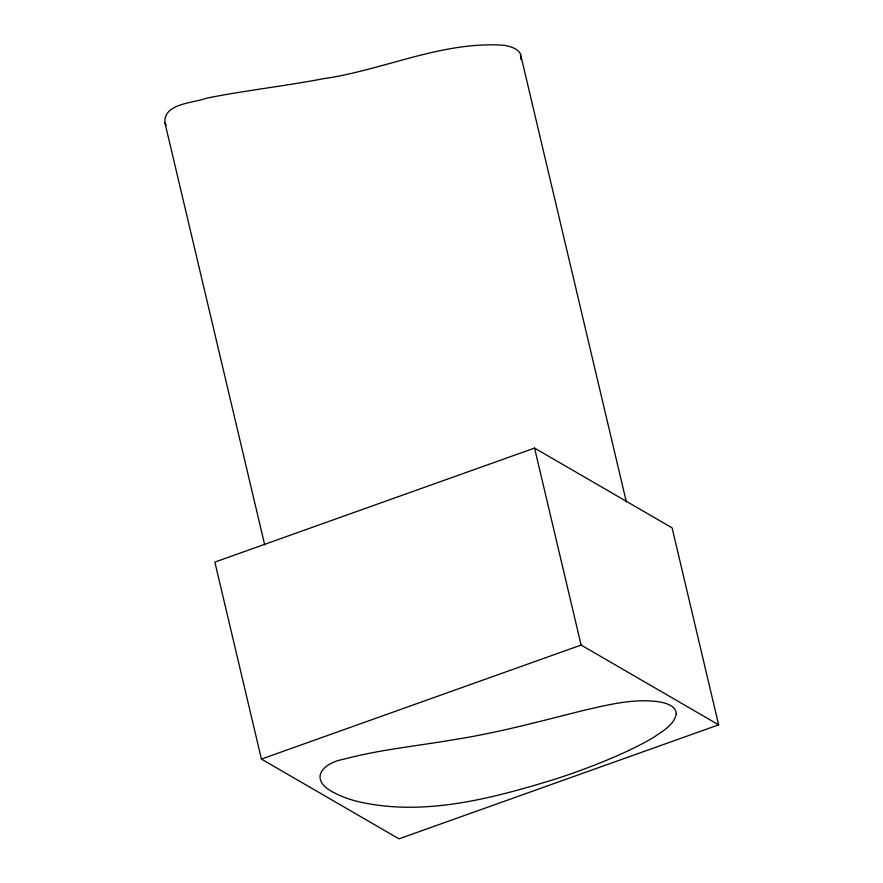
<?xml version="1.0" encoding="UTF-8"?>
<svg xmlns="http://www.w3.org/2000/svg" width="883" height="883" viewBox="0 0 883 883"><rect width="100%" height="100%" fill="white"/><g stroke="black" fill="none" stroke-linecap="round" stroke-linejoin="round"><path stroke-width="1.32" d="M520.65 59.227L520.562 54.338A69.569 22.539 -13.3 0 0 504.458 45.32C442.405 40.717 384.017 70.022 323.366 78.708C284.481 86.192 245.055 90.419 206.236 98.256C193.476 103.145 163.234 103.366 164.933 122.825L264.712 544.921M534.557 448.078L214.856 562.096L261.423 759.082L398.961 838.85L718.652 724.833L672.095 527.857L534.557 448.078L581.113 645.065L718.652 724.833M261.423 759.082L581.113 645.065M164.933 122.825L166.181 125.154M520.562 54.338L626.356 501.897M676.257 713.74C674.237 725.109 662.515 731.113 653.917 737.184C636.367 747.68 617.559 755.837 598.641 763.497A276.28 89.492 -13.3 0 1 554.513 779.347C491.533 798.563 423.84 816.786 358.012 801.598A234.227 75.872 -13.3 0 1 334.999 793.133C308.432 780.484 320.904 763.42 344.138 759.104C380.109 749.535 417.306 746.014 453.906 739.667C498.454 732.758 541.952 720.782 585.639 709.921C609.8 704.468 634.756 698.133 659.667 701.93A69.569 22.539 -13.3 0 1 675.771 710.936L676.257 713.74"/></g></svg>
